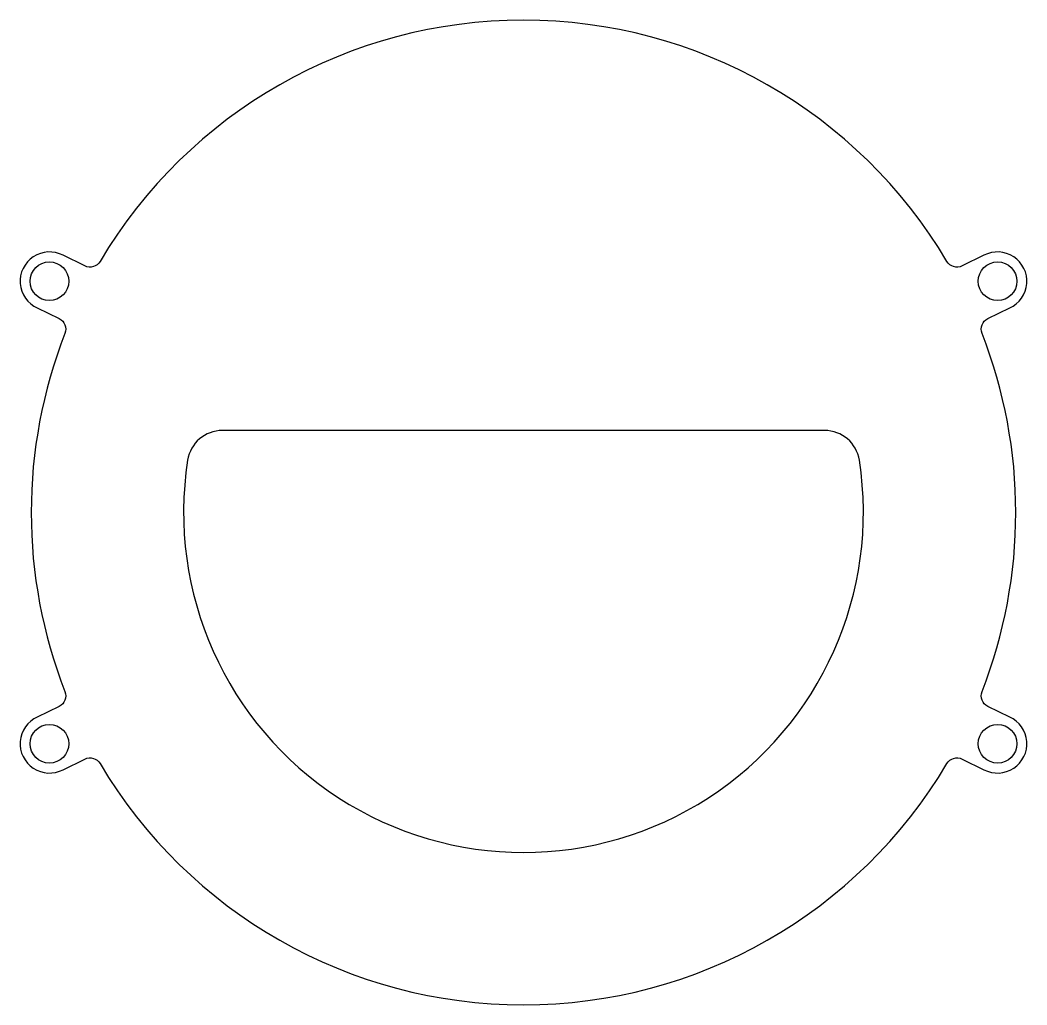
# Model space of a CAD drawing. Header units: millimetres. Extents: x -42.9 to 42.9, y -42 to 42.
import ezdxf

# ---------------------------------------------------------------- set-up
doc = ezdxf.new("R2010")
doc.units = ezdxf.units.MM
doc.layers.get('0').update_dxf_attribs({"linetype": 'CONTINUOUS'})

msp = doc.modelspace()

# ---------------------------------------------------------------- linework, layer by layer
for points in [[(-39.288, -21.942), (-37.424, -21.034, -0.39055), (-36.126, -21.422, 0.56961), (36.126, -21.422, -0.39055), (37.424, -21.034), (39.288, -21.942, 1.028175), (41.479, -17.45), (39.615, -16.541, -0.39055), (39.122, -15.279, 0.188342), (39.122, 15.279, -0.39055), (39.615, 16.541), (41.479, 17.45, 1.028175), (39.288, 21.942), (37.424, 21.034, -0.39055), (36.126, 21.422, 0.56961), (-36.126, 21.422, -0.39055), (-37.424, 21.034), (-39.288, 21.942, 1.028175), (-41.479, 17.45), (-39.615, 16.541, -0.39055), (-39.122, 15.279, 0.188342), (-39.122, -15.279, -0.39055), (-39.615, -16.541), (-41.479, -17.45, 1.028175)], [(-28.655, 4.462, 1.167748), (28.655, 4.462, 0.369664), (25.69, 7), (-25.69, 7, 0.369664)]]:
    msp.add_lwpolyline(points, format="xyb", close=True)
for centre in [(-40.446, 19.727), (40.446, 19.727), (-40.446, -19.727), (40.446, -19.727)]:
    msp.add_circle(centre, 1.65)

doc.saveas('drawing.dxf')
